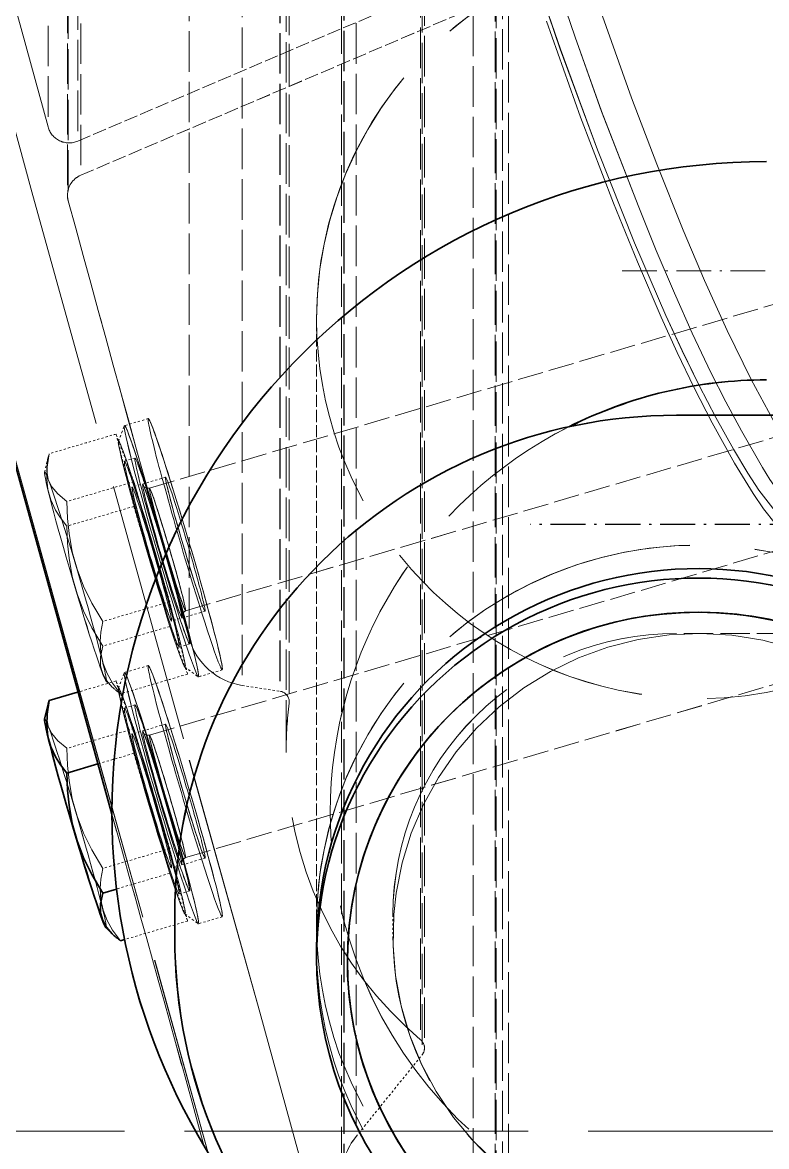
# Model space of a CAD drawing. Header units: millimetres. Extents: x 12184 to 41592, y 8990 to 29785.
# Drawn here: x 22246.5 to 22280.6, y 17306.4 to 17357.9 of the extents above; entities that cross this region are included whole.
import ezdxf

# ---------------------------------------------------------------- set-up
doc = ezdxf.new("R2010")
doc.units = ezdxf.units.MM
doc.linetypes.add('DASHDOT', pattern=[18.5, 12, -3, 0.5, -3])
doc.linetypes.add('DASHED', pattern=[15, 12, -3])

# ---------------------------------------------------------------- blocks, each defined once
blk = doc.blocks.new('A$C55E021B5')
at = {"color": 7, "linetype": 'DASHED', "lineweight": 13, "ltscale": 0.154535}
blk.add_line((1247.01, 1209.231), (1247.01, 1116.51), dxfattribs=at)
at = {"color": 7, "linetype": 'DASHED', "lineweight": 13, "ltscale": 0.154538}
blk.add_line((1245.651, 1208.58), (1245.651, 1115.857), dxfattribs=at)
at = {"color": 7, "linetype": 'DASHED', "lineweight": 13, "ltscale": 0.154546}
blk.add_line((1245.514, 1207.022), (1245.514, 1114.294), dxfattribs=at)
at = {"color": 7, "linetype": 'DASHED', "lineweight": 13, "ltscale": 0.154552}
blk.add_line((1246.085, 1205.852), (1246.085, 1113.121), dxfattribs=at)
at = {"color": 7, "linetype": 'DASHED', "lineweight": 13, "ltscale": 0.154551}
blk.add_line((1246.12, 1206.112), (1246.12, 1113.381), dxfattribs=at)
at = {"color": 7, "linetype": 'DASHED', "lineweight": 13, "ltscale": 0.154612}
blk.add_line((1240.537, 1185.834), (1240.537, 1093.068), dxfattribs=at)
at = {"color": 7, "linetype": 'DASHED', "lineweight": 13, "ltscale": 0.154613}
for p, q in [((1238.105, 1183.689), (1238.105, 1090.921)), ((1236.379, 1183.424), (1236.379, 1090.656)), ((1235.959, 1182.871), (1235.959, 1090.103))]:
    blk.add_line(p, q, dxfattribs=at)
at = {"color": 7, "linetype": 'DASHED', "lineweight": 13, "ltscale": 0.154614}
for p, q in [((1235.955, 1182.933), (1235.955, 1090.165)), ((1236.097, 1180.696), (1236.097, 1087.927))]:
    blk.add_line(p, q, dxfattribs=at)
at = {"color": 7, "linetype": 'DASHED', "lineweight": 13, "ltscale": 0.154597}
blk.add_line((1229.933, 1167.438), (1229.933, 1074.68), dxfattribs=at)
at = {"color": 7, "linetype": 'DASHED', "lineweight": 13, "ltscale": 0.154596}
blk.add_line((1229.757, 1167.059), (1229.757, 1074.302), dxfattribs=at)
at = {"color": 7, "linetype": 'DASHED', "lineweight": 13, "ltscale": 0.154595}
blk.add_line((1229.867, 1166.747), (1229.867, 1073.99), dxfattribs=at)
at = {"color": 7, "linetype": 'DASHED', "lineweight": 13, "ltscale": 0.154583}
blk.add_line((1232.892, 1162.999), (1232.892, 1070.25), dxfattribs=at)
at = {"color": 7, "linetype": 'DASHED', "lineweight": 13, "ltscale": 0.154576}
blk.add_line((1233.553, 1161.128), (1233.553, 1068.382), dxfattribs=at)
at = {"color": 7, "linetype": 'DASHED', "lineweight": 13, "ltscale": 0.154573}
blk.add_line((1233.446, 1160.335), (1233.446, 1067.591), dxfattribs=at)
at = {"color": 7, "linetype": 'DASHED', "lineweight": 13, "ltscale": 0.154453}
blk.add_line((1227.532, 1140.139), (1227.532, 1047.467), dxfattribs=at)
at = {"color": 7, "linetype": 'DASHED', "lineweight": 13, "ltscale": 0.154448}
blk.add_line((1226.184, 1139.522), (1226.184, 1046.853), dxfattribs=at)
at = {"color": 7, "linetype": 'DASHED', "lineweight": 13, "ltscale": 0.154435}
blk.add_line((1225.909, 1138.01), (1225.909, 1045.348), dxfattribs=at)
at = {"color": 7, "linetype": 'DASHED', "lineweight": 13, "ltscale": 0.154425}
blk.add_line((1226.468, 1136.789), (1226.468, 1044.134), dxfattribs=at)
at = {"color": 7, "linetype": 'DASHED', "lineweight": 13, "ltscale": 0.154428}
blk.add_line((1226.515, 1137.092), (1226.515, 1044.435), dxfattribs=at)
at = {"color": 7, "linetype": 'DASHED', "lineweight": 13, "ltscale": 0.051866}
blk.add_line((1245.651, 1115.857), (1217.023, 1128.059), dxfattribs=at)
at = {"color": 7, "linetype": 'DASHED', "lineweight": 13, "ltscale": 0.053225}
blk.add_line((1245.514, 1114.294), (1216.136, 1126.816), dxfattribs=at)
at = {"color": 7, "linetype": 'DASHED', "lineweight": 13, "ltscale": 0.097866}
for p, q in [((1242.361, 1099.957), (1186.031, 1116.536)), ((1240.709, 1094.341), (1184.378, 1110.92)), ((1242.361, 1088.644), (1186.031, 1105.223)), ((1240.709, 1083.029), (1184.378, 1099.607))]:
    blk.add_line(p, q, dxfattribs=at)
at = {"color": 7, "linetype": 'DASHDOT', "lineweight": 13, "ltscale": 0.132204}
blk.add_line((1220.689, 1109.919), (1141.367, 1109.919), dxfattribs=at)
at = {"color": 7, "linetype": 'DASHED', "lineweight": 13, "ltscale": 0.046237}
blk.add_line((1234.701, 1107.704), (1234.701, 1079.962), dxfattribs=at)
at = {"color": 7, "lineweight": 35, "ltscale": 0.014166}
blk.add_line((1209.701, 1103.301), (1218.201, 1103.301), dxfattribs=at)
at = {"color": 7, "linetype": 'DASHED', "lineweight": 13, "ltscale": 0.001898}
for p, q in [((1242.414, 1103.145), (1243.506, 1102.823)), ((1239.026, 1091.633), (1240.119, 1091.312)), ((1242.414, 1091.832), (1243.506, 1091.51)), ((1239.026, 1080.32), (1240.119, 1079.999))]:
    blk.add_line(p, q, dxfattribs=at)
at = {"color": 7, "linetype": 'DASHED', "lineweight": 13, "ltscale": 0.001259}
for p, q in [((1243.784, 1102.111), (1243.513, 1102.816)), ((1243.784, 1090.798), (1243.513, 1091.503))]:
    blk.add_line(p, q, dxfattribs=at)
at = {"color": 7, "linetype": 'DASHED', "lineweight": 13, "ltscale": 0.005693}
for p, q in [((1243.894, 1102.438), (1243.074, 1099.122)), ((1240.614, 1091.437), (1241.434, 1094.753)), ((1243.894, 1091.125), (1243.074, 1087.809)), ((1240.614, 1080.124), (1241.434, 1083.44))]:
    blk.add_line(p, q, dxfattribs=at)
at = {"color": 7, "linetype": 'DASHED', "lineweight": 13, "ltscale": 0.003889}
for p, q in [((1243.074, 1100.253), (1243.894, 1102.438)), ((1241.434, 1093.622), (1240.614, 1091.437)), ((1243.074, 1088.941), (1243.894, 1091.125)), ((1241.434, 1082.309), (1240.614, 1080.124))]:
    blk.add_line(p, q, dxfattribs=at)
at = {"color": 7, "linetype": 'DASHED', "lineweight": 13, "ltscale": 0.005334}
for p, q in [((1243.894, 1102.438), (1246.964, 1101.534)), ((1243.074, 1100.253), (1246.144, 1099.35)), ((1243.074, 1099.122), (1246.144, 1098.218)), ((1241.434, 1094.753), (1244.504, 1093.849)), ((1241.434, 1093.622), (1244.504, 1092.718)), ((1240.614, 1091.437), (1243.685, 1090.534)), ((1243.074, 1088.941), (1246.144, 1088.037)), ((1241.434, 1083.44), (1244.504, 1082.537))]:
    blk.add_line(p, q, dxfattribs=at)
at = {"color": 7, "linetype": 'DASHED', "lineweight": 13, "ltscale": 0.000832644}
for p, q in [((1243.028, 1101.338), (1243.507, 1101.197)), ((1240.521, 1092.819), (1241, 1092.678))]:
    blk.add_line(p, q, dxfattribs=at)
at = {"color": 7, "linetype": 'DASHED', "lineweight": 13, "ltscale": 0.000270004}
blk.add_line((1247.006, 1101.378), (1246.964, 1101.534), dxfattribs=at)
at = {"color": 7, "linetype": 'DASHED', "lineweight": 13, "ltscale": 0.001176}
blk.add_line((1247.171, 1100.692), (1247.006, 1101.378), dxfattribs=at)
at = {"color": 7, "linetype": 'DASHED', "lineweight": 13, "ltscale": 0.009566}
for p, q in [((1241.434, 1094.753), (1243.074, 1100.253)), ((1243.074, 1099.122), (1241.434, 1093.622)), ((1241.434, 1083.44), (1243.074, 1088.941)), ((1243.074, 1087.809), (1241.434, 1082.309))]:
    blk.add_line(p, q, dxfattribs=at)
at = {"color": 7, "linetype": 'DASHED', "lineweight": 13, "ltscale": 0.002666}
for p, q in [((1241.623, 1100.459), (1243.158, 1100.007)), ((1241.623, 1089.146), (1243.158, 1088.694))]:
    blk.add_line(p, q, dxfattribs=at)
at = {"color": 7, "linetype": 'DASHDOT', "lineweight": 13, "ltscale": 0.134001}
blk.add_line((1144.501, 1098.301), (1224.902, 1098.301), dxfattribs=at)
at = {"color": 7, "linetype": 'DASHED', "lineweight": 13, "ltscale": 0.002665}
for p, q in [((1239.816, 1094.319), (1241.35, 1093.868)), ((1239.816, 1083.006), (1241.35, 1082.555))]:
    blk.add_line(p, q, dxfattribs=at)
at = {"color": 7, "linetype": 'DASHED', "lineweight": 13, "ltscale": 0.111666}
blk.add_line((1151.201, 1093.301), (1218.201, 1093.301), dxfattribs=at)
at = {"color": 7, "linetype": 'DASHED', "lineweight": 13, "ltscale": 0.001258}
for p, q in [((1240.737, 1091.76), (1240.128, 1091.314)), ((1240.737, 1080.447), (1240.128, 1080.002))]:
    blk.add_line(p, q, dxfattribs=at)
at = {"color": 7, "linetype": 'DASHED', "lineweight": 13, "ltscale": 0.002912}
blk.add_line((1238.105, 1090.921), (1236.379, 1090.656), dxfattribs=at)
at = {"color": 7, "linetype": 'DASHED', "lineweight": 13, "ltscale": 0.003057}
blk.add_line((1243.894, 1091.125), (1245.653, 1090.607), dxfattribs=at)
at = {"color": 7, "linetype": 'DASHED', "lineweight": 13, "ltscale": 0.000659154}
blk.add_line((1244.353, 1091.118), (1244.067, 1090.845), dxfattribs=at)
at = {"color": 7, "lineweight": 35, "ltscale": 0.002277}
blk.add_line((1245.653, 1090.607), (1246.964, 1090.221), dxfattribs=at)
at = {"color": 7, "linetype": 'DASHED', "lineweight": 13, "ltscale": 0.000832752}
for p, q in [((1243.028, 1090.025), (1243.507, 1089.884)), ((1240.521, 1081.506), (1241, 1081.365))]:
    blk.add_line(p, q, dxfattribs=at)
at = {"color": 7, "lineweight": 35, "ltscale": 0.000270004}
blk.add_line((1247.006, 1090.065), (1246.964, 1090.221), dxfattribs=at)
at = {"color": 7, "lineweight": 35, "ltscale": 0.001176}
blk.add_line((1247.171, 1089.379), (1247.006, 1090.065), dxfattribs=at)
at = {"color": 7, "linetype": 'DASHED', "lineweight": 13, "ltscale": 0.00288}
blk.add_line((1243.074, 1087.809), (1244.731, 1087.321), dxfattribs=at)
at = {"color": 7, "lineweight": 35, "ltscale": 0.002454}
blk.add_line((1244.731, 1087.321), (1246.144, 1086.906), dxfattribs=at)
at = {"color": 7, "linetype": 'DASHED', "lineweight": 13, "ltscale": 0.004238}
blk.add_line((1241.434, 1082.309), (1243.874, 1081.591), dxfattribs=at)
at = {"color": 7, "lineweight": 35, "ltscale": 0.001096}
blk.add_line((1243.874, 1081.591), (1244.504, 1081.405), dxfattribs=at)
at = {"color": 7, "linetype": 'DASHED', "lineweight": 13, "ltscale": 0.001656}
blk.add_line((1231.201, 1080.416), (1231.201, 1079.423), dxfattribs=at)
at = {"color": 7, "linetype": 'DASHED', "lineweight": 13, "ltscale": 0.005024}
blk.add_line((1240.614, 1080.124), (1243.506, 1079.273), dxfattribs=at)
at = {"color": 7, "lineweight": 35, "ltscale": 0.001656}
blk.add_line((1241.201, 1080.416), (1241.201, 1079.423), dxfattribs=at)
at = {"color": 7, "lineweight": 35, "ltscale": 0.000659417}
blk.add_line((1244.353, 1079.805), (1244.067, 1079.532), dxfattribs=at)
at = {"color": 7, "lineweight": 35, "ltscale": 0.000310213}
blk.add_line((1243.506, 1079.273), (1243.685, 1079.221), dxfattribs=at)
at = {"color": 7, "lineweight": 35, "ltscale": 0.000719452}
blk.add_line((1234.701, 1078.883), (1234.701, 1078.451), dxfattribs=at)
at = {"color": 7, "linetype": 'DASHED', "lineweight": 13, "ltscale": 0.008018}
blk.add_line((1232.892, 1070.25), (1229.867, 1073.99), dxfattribs=at)
at = {"color": 7, "linetype": 'DASHDOT', "lineweight": 13}
for p, q in [((451.759, 1070.5), (1267.758, 1070.5)), ((1440.499, 1070.5), (654.499, 1070.5))]:
    blk.add_line(p, q, dxfattribs=at)
at = {"color": 7, "linetype": 'DASHED', "lineweight": 13}
for points in [[(1224.371, 1122.537), (1223.53, 1120.072), (1221.831, 1115.467), (1220.128, 1111.206), (1218.694, 1107.873), (1217.946, 1106.258), (1217.162, 1104.66), (1216.395, 1103.193), (1215.586, 1101.745), (1214.931, 1100.649), (1214.427, 1099.871), (1213.797, 1099.035), (1213.408, 1098.596), (1212.986, 1098.184), (1212.535, 1097.805), (1211.975, 1097.407), (1211.383, 1097.059), (1210.542, 1096.669), (1209.662, 1096.379), (1208.754, 1096.201), (1208.238, 1096.155), (1207.72, 1096.154)], [(1223.65, 1122.975), (1222.857, 1120.618), (1221.644, 1117.225), (1219.939, 1112.827), (1219.135, 1110.854), (1218.299, 1108.886), (1217.485, 1107.065), (1216.629, 1105.264), (1215.946, 1103.914), (1215.23, 1102.579), (1214.264, 1100.908), (1213.926, 1100.362), (1213.276, 1099.42), (1212.915, 1098.976), (1212.315, 1098.359), (1211.604, 1097.797), (1210.735, 1097.285), (1209.802, 1096.899), (1209.319, 1096.759), (1208.829, 1096.658), (1208.295, 1096.596), (1207.762, 1096.589)], [(1224.167, 1121.363), (1222.611, 1116.958), (1221.092, 1113.017), (1219.997, 1110.322), (1218.913, 1107.797), (1218.172, 1106.171), (1217.397, 1104.56), (1216.573, 1102.956), (1215.54, 1101.099), (1214.695, 1099.707), (1214.216, 1099.007), (1213.687, 1098.338), (1213.094, 1097.716), (1212.349, 1097.097), (1211.78, 1096.717), (1211.181, 1096.387), (1210.357, 1096.031), (1209.497, 1095.77), (1208.614, 1095.616), (1207.72, 1095.586)], [(1226.267, 1038.584), (1228.241, 1044.758), (1230.19, 1050.939), (1231.441, 1055.086), (1232.654, 1059.245), (1234.227, 1064.804), (1237.306, 1075.942), (1240.805, 1088.468), (1247.754, 1113.54), (1251.182, 1126.093)], [(1231.166, 1040.783), (1233.529, 1048.209), (1234.86, 1052.56), (1237.084, 1060.201), (1238.921, 1066.764), (1242.671, 1080.307), (1245.515, 1090.455), (1252.534, 1115.871), (1256.711, 1131.115)], [(1247.01, 1116.51), (1251.328, 1132.275), (1253.354, 1139.515), (1255.973, 1148.55)], [(1220.273, 1117.843), (1221.603, 1121.588), (1222.848, 1125.359), (1224.65, 1131.065), (1226.468, 1136.789)], [(1207.823, 1098.092), (1208.254, 1098.102), (1208.697, 1098.163), (1209.171, 1098.279), (1209.639, 1098.442), (1210.154, 1098.677), (1210.644, 1098.963), (1211.258, 1099.43), (1211.658, 1099.823), (1212.026, 1100.259), (1212.392, 1100.761), (1212.738, 1101.292), (1213.598, 1102.74), (1214.785, 1104.936), (1215.885, 1107.181), (1216.915, 1109.466), (1217.893, 1111.78), (1219.109, 1114.801), (1220.273, 1117.843)], [(1246.964, 1101.534), (1247.057, 1100.917), (1247.072, 1100.389), (1247.013, 1099.89), (1246.881, 1099.421), (1246.665, 1098.956), (1246.44, 1098.6), (1246.144, 1098.218)], [(1246.998, 1100.361), (1247.071, 1100.735), (1247.048, 1101.169), (1247.006, 1101.378)], [(1246.998, 1100.361), (1246.832, 1100.022), (1246.558, 1099.691), (1246.144, 1099.35)], [(1242.361, 1099.957), (1242.489, 1099.954), (1242.597, 1100.013), (1242.627, 1100.047), (1242.628, 1100.049), (1242.626, 1100.045), (1242.471, 1099.641), (1241.988, 1098.141), (1241.774, 1097.437)], [(1244.504, 1093.849), (1245.006, 1094.694), (1245.382, 1095.464), (1245.68, 1096.244), (1245.899, 1097.034), (1246.049, 1097.878), (1246.116, 1098.57), (1246.144, 1099.35)], [(1244.504, 1092.718), (1245.006, 1093.563), (1245.382, 1094.332), (1245.68, 1095.113), (1245.899, 1095.903), (1246.049, 1096.747), (1246.116, 1097.438), (1246.144, 1098.218)], [(1241.774, 1097.437), (1241.097, 1095.041), (1240.907, 1094.262), (1240.884, 1094.133), (1240.883, 1094.121), (1240.883, 1094.125), (1240.847, 1094.237), (1240.709, 1094.341)], [(1243.685, 1090.534), (1244.05, 1091.016), (1244.305, 1091.464), (1244.485, 1091.928), (1244.586, 1092.406), (1244.614, 1092.926), (1244.584, 1093.357), (1244.504, 1093.849)], [(1208.064, 1068.908), (1207.027, 1069.89), (1206.097, 1070.971), (1205.284, 1072.14), (1204.596, 1073.384), (1204.039, 1074.692), (1203.621, 1076.048), (1203.345, 1077.439), (1203.237, 1078.429), (1203.208, 1079.871), (1203.318, 1081.21), (1203.574, 1082.605), (1203.973, 1083.967), (1204.51, 1085.282), (1205.18, 1086.537), (1205.977, 1087.717), (1206.89, 1088.811), (1207.913, 1089.807), (1209.034, 1090.694), (1210.241, 1091.464), (1211.521, 1092.107), (1212.862, 1092.617), (1214.248, 1092.989)], [(1214.248, 1092.989), (1215.667, 1093.217), (1217.101, 1093.301), (1218.536, 1093.238), (1219.958, 1093.029), (1221.35, 1092.677), (1222.697, 1092.186), (1223.987, 1091.561), (1225.205, 1090.809), (1226.338, 1089.937), (1227.375, 1088.956), (1228.305, 1087.875), (1229.118, 1086.706), (1229.806, 1085.461), (1230.363, 1084.154), (1230.781, 1082.797), (1231.058, 1081.406), (1231.165, 1080.417), (1231.194, 1078.975), (1231.085, 1077.635), (1230.828, 1076.24), (1230.429, 1074.878), (1229.892, 1073.563), (1229.222, 1072.309), (1228.425, 1071.129), (1227.512, 1070.035), (1226.489, 1069.039)], [(1244.505, 1091.455), (1244.601, 1091.815), (1244.605, 1092.225), (1244.504, 1092.718)], [(1244.505, 1091.455), (1244.333, 1091.148), (1244.067, 1090.845)], [(1246.998, 1089.048), (1247.071, 1089.422), (1247.048, 1089.857), (1247.006, 1090.065)], [(1246.998, 1089.048), (1246.832, 1088.709), (1246.558, 1088.378), (1246.144, 1088.037)], [(1242.361, 1088.644), (1242.489, 1088.641), (1242.597, 1088.7), (1242.627, 1088.735), (1242.628, 1088.736), (1242.626, 1088.733), (1242.471, 1088.329), (1241.988, 1086.829), (1241.774, 1086.124)], [(1244.504, 1082.537), (1245.006, 1083.381), (1245.382, 1084.151), (1245.68, 1084.932), (1245.899, 1085.721), (1246.049, 1086.566), (1246.116, 1087.257), (1246.144, 1088.037)], [(1241.774, 1086.124), (1241.097, 1083.728), (1240.907, 1082.95), (1240.884, 1082.82), (1240.883, 1082.808), (1240.883, 1082.812), (1240.847, 1082.924), (1240.709, 1083.029)], [(1243.685, 1079.221), (1244.05, 1079.703), (1244.305, 1080.151), (1244.485, 1080.615), (1244.586, 1081.093), (1244.614, 1081.613), (1244.584, 1082.044), (1244.504, 1082.537)]]:
    blk.add_lwpolyline(points, dxfattribs=at)
at = {"color": 7, "lineweight": 35}
for points in [[(1244.084, 1085.017), (1252.534, 1115.532), (1256.711, 1130.775), (1259.242, 1139.78), (1260.541, 1144.268), (1262.017, 1149.233), (1263.544, 1154.187), (1264.627, 1157.577), (1265.742, 1160.947), (1267.507, 1166.01), (1269.388, 1171.047), (1271.389, 1176.007), (1273.17, 1180.111), (1275.049, 1184.172), (1277.025, 1188.187), (1279.098, 1192.152), (1280.396, 1194.519), (1281.726, 1196.859), (1283.137, 1199.257), (1284.589, 1201.643), (1287.038, 1205.501), (1289.572, 1209.31), (1292.184, 1213.071)], [(1246.964, 1090.221), (1247.057, 1089.604), (1247.072, 1089.076), (1247.013, 1088.577), (1246.881, 1088.108), (1246.665, 1087.643), (1246.44, 1087.287), (1246.144, 1086.906)], [(1244.504, 1081.405), (1245.006, 1082.25), (1245.382, 1083.02), (1245.68, 1083.8), (1245.899, 1084.59), (1246.049, 1085.434), (1246.116, 1086.126), (1246.144, 1086.906)], [(1244.505, 1080.143), (1244.601, 1080.502), (1244.605, 1080.913), (1244.504, 1081.405)], [(1244.505, 1080.143), (1244.333, 1079.836), (1244.067, 1079.532)]]:
    blk.add_lwpolyline(points, dxfattribs=at)
at = {"color": 7, "linetype": 'DASHED', "lineweight": 13}
for centre, radius, start, end in [((-1400.102, 1834.281), 2742.695, 344.320854, 344.755507), ((1241.728, 1093.334), 3.416, 304.9426, 313.2241), ((3914.746, 334.135), 2774.212, 164.296175, 164.622535)]:
    blk.add_arc(centre, radius, start, end, dxfattribs=at)
at = {"color": 7, "lineweight": 35}
for centre, radius, start, end in [((1214.083, 1084.787), 20.132, 63.2724, 90.0102), ((1214.333, 1085.092), 29.747, 318.486, 359.9759), ((1241.728, 1082.021), 3.416, 304.9426, 313.2241)]:
    blk.add_arc(centre, radius, start, end, dxfattribs=at)
at = {"color": 7, "linetype": 'DASHED', "lineweight": 13}
for centre, major_axis, ratio, start_param, end_param in [((1217.201, 1107.705), (-17.5, 0), 0.99358, 3.141574, 6.283166), ((1246.045, 1116.771), (-1, 0), 0.99358, 1.165563, 2.876867), ((1245.12, 1113.381), (-1, 0), 0.99358, 3.141549, 4.307155), ((1245.12, 1113.381), (-1, 0), 0.99358, 2.876513, 3.141549), ((1217.201, 1107.705), (-17.5, 0), 0.99358, 6.283166, 8.066002), ((1217.201, 1107.705), (-17.5, 0), 0.99358, 1.782817, 3.141574), ((1214.08, 1085.08), (20, -0.024), 0.991974, 0.001193, 1.102003), ((1240.72, 1097.389), (-1.694, -5.756), 0.03213, 3.141629, 6.283221), ((1241.813, 1097.067), (-1.694, -5.756), 0.03213, 3.141629, 6.283221), ((1241.813, 1097.067), (-1.694, -5.756), 0.03213, 0.041997, 3.099625), ((1240.72, 1097.389), (-1.694, -5.756), 0.03213, 1.462057, 3.141629), ((1241.813, 1097.067), (-1.694, -5.756), 0.03213, 3.099625, 3.141629), ((1242.254, 1096.937), (-1.525, -5.18), 0.03213, 3.099625, 4.60365), ((1242.254, 1096.937), (-1.525, -5.18), 0.03213, 0.041997, 3.099625), ((1241.775, 1097.079), (-1.253, -4.259), 0.03213, 3.141629, 6.283221), ((1242.254, 1096.937), (-1.253, -4.259), 0.03213, 3.141629, 6.283221), ((1241.775, 1097.079), (-1.253, -4.259), 0.03213, 1.462057, 3.141629), ((1242.254, 1096.937), (-1.253, -4.259), 0.03213, 1.462057, 3.141629), ((1245.754, 1095.907), (1.411, 4.794), 0.03213, 3.197265, 6.227477), ((1245.754, 1095.907), (1.411, 4.794), 0.03213, 6.227477, 6.674446), ((1240.72, 1097.389), (-0.904, -3.07), 0.03213, 0.000036, 3.141629), ((1241.535, 1097.149), (-0.826, -2.808), 0.03213, 4.60365, 10.886835), ((1240.72, 1097.389), (-0.904, -3.07), 0.03213, 3.141629, 4.60365), ((1241.775, 1097.079), (-0.897, -3.048), 0.03213, 4.60365, 10.886835), ((1245.754, 1095.907), (1.411, 4.794), 0.03213, 0.391261, 3.197265), ((1242.254, 1096.937), (-0.904, -3.07), 0.03213, 0.000036, 3.141629), ((1242.254, 1096.937), (-0.904, -3.07), 0.03213, 3.141629, 4.60365), ((1240.72, 1097.389), (-0.904, -3.07), 0.03213, 4.60365, 6.283221), ((1242.254, 1096.937), (-1.525, -5.18), 0.03213, 4.60365, 6.325182), ((1217.201, 1079.962), (-17.5, 0), 0.99358, 3.141574, 6.283166), ((1242.254, 1096.937), (-0.904, -3.07), 0.03213, 4.60365, 6.283221), ((1240.72, 1097.389), (-1.694, -5.756), 0.03213, 0.000036, 1.462057), ((1241.775, 1097.079), (-1.253, -4.259), 0.03213, 0.000036, 1.462057), ((1242.254, 1096.937), (-1.253, -4.259), 0.03213, 0.000036, 1.462057), ((1218.202, 1080.417), (13, -0.028), 0.991111, 0.002139, 1.572977), ((1237.648, 1093.867), (-3, 0), 0.99358, 1.724068, 2.870037), ((1240.72, 1086.076), (-1.694, -5.756), 0.03213, 3.141629, 6.283221), ((1241.813, 1085.755), (-1.694, -5.756), 0.03213, 3.141629, 6.283221), ((1241.813, 1085.755), (-1.694, -5.756), 0.03213, 0.041997, 3.099625), ((1240.72, 1086.076), (-1.694, -5.756), 0.03213, 1.462057, 3.141629), ((1241.813, 1085.755), (-1.694, -5.756), 0.03213, 3.099625, 3.141629), ((1241.813, 1097.067), (-1.694, -5.756), 0.03213, 0.000036, 0.041997), ((1242.254, 1085.625), (-1.525, -5.18), 0.03213, 3.099625, 4.60365), ((1236.455, 1090.165), (-0.5, 0), 0.99358, 4.865661, 6.28322), ((1242.254, 1085.625), (-1.525, -5.18), 0.03213, 0.041997, 3.099625), ((1236.455, 1090.165), (-0.5, 0), 0.99358, 0.000034, 0.12549), ((1218.597, 1087.927), (-17.5, 0), 0.99358, 3.14163, 3.267083), ((1241.775, 1085.766), (-1.253, -4.259), 0.03213, 3.141629, 6.283221), ((1242.254, 1085.625), (-1.253, -4.259), 0.03213, 3.141629, 6.283221), ((1241.775, 1085.766), (-1.253, -4.259), 0.03213, 1.462057, 3.141629), ((1242.254, 1085.625), (-1.253, -4.259), 0.03213, 1.462057, 3.141629), ((1245.754, 1084.595), (1.411, 4.794), 0.03213, 6.227477, 6.674446), ((1240.72, 1086.076), (-0.904, -3.07), 0.03213, 0.000036, 3.141629), ((1241.535, 1085.836), (-0.826, -2.808), 0.03213, 4.60365, 10.886835), ((1240.72, 1086.076), (-0.904, -3.07), 0.03213, 3.141629, 4.60365), ((1241.775, 1085.766), (-0.897, -3.048), 0.03213, 4.60365, 10.886835), ((1245.754, 1084.595), (1.411, 4.794), 0.03213, 0.391261, 3.197265), ((1242.254, 1085.625), (-0.904, -3.07), 0.03213, 0.000036, 3.141629), ((1242.254, 1085.625), (-0.904, -3.07), 0.03213, 3.141629, 4.60365), ((1218.597, 1087.927), (-17.5, 0), 0.99358, 2.275448, 3.14163), ((1240.72, 1086.076), (-0.904, -3.07), 0.03213, 4.60365, 6.283221), ((1242.254, 1085.625), (-1.525, -5.18), 0.03213, 4.60365, 6.325182), ((1242.254, 1085.625), (-0.904, -3.07), 0.03213, 4.60365, 6.283221), ((1240.72, 1086.076), (-1.694, -5.756), 0.03213, 0.000036, 1.462057), ((1241.775, 1085.766), (-1.253, -4.259), 0.03213, 0.000036, 1.462057), ((1214.08, 1085.079), (20, 0.028), 0.991976, 4.710973, 6.281793), ((1242.254, 1085.625), (-1.253, -4.259), 0.03213, 0.000036, 1.462057), ((1217.201, 1079.962), (-17.5, 0), 0.99358, 6.283166, 8.066002), ((1217.201, 1079.962), (-17.5, 0), 0.99358, 1.782817, 3.141574), ((1241.813, 1085.755), (-1.694, -5.756), 0.03213, 0.000036, 0.041997), ((1217.202, 1079.422), (13.999, 0.028), 0.991288, 4.710365, 6.281199), ((1217.201, 1078.883), (-17.5, 0), 0.99358, 6.283166, 8.066002), ((1217.201, 1078.883), (-17.5, 0), 0.99358, 1.782817, 3.141574), ((1230.256, 1074.302), (-0.5, 0), 0.99358, 5.417041, 6.283229), ((1230.256, 1074.302), (-0.5, 0), 0.99358, 0.000043, 0.67687), ((1230.554, 1068.383), (-3, 0), 0.99358, 3.141537, 3.818463)]:
    blk.add_ellipse(centre, major_axis=major_axis, ratio=ratio, start_param=start_param, end_param=end_param, dxfattribs=at)
at = {"color": 7, "lineweight": 35}
for centre, major_axis, ratio, start_param, end_param in [((1214.079, 1085.079), (30, 0.028), 0.99465, 6.282256, 7.853041), ((1218.201, 1080.416), (23, 0.028), 0.994976, 6.281973, 7.852756), ((1217.201, 1078.883), (-17.5, 0), 0.99358, 3.141574, 5.155314), ((1217.201, 1078.451), (-17.5, 0), 0.99358, 3.141574, 5.155314), ((1217.201, 1078.291), (-16.086, 0), 0.99358, 4.92441, 11.207595), ((1245.754, 1084.595), (1.411, 4.794), 0.03213, 3.197265, 6.227477), ((1217.201, 1079.423), (24, -0.028), 0.994918, 4.713563, 6.284347), ((1217.201, 1078.451), (-17.5, 0), 0.99358, 1.782817, 3.141574), ((1217.201, 1078.451), (-17.5, 0), 0.99358, 0.081004, 1.782817)]:
    blk.add_ellipse(centre, major_axis=major_axis, ratio=ratio, start_param=start_param, end_param=end_param, dxfattribs=at)
blk = doc.blocks.new('1')
at = {"color": 7, "linetype": 'DASHED', "lineweight": 13, "ltscale": 0.154535}
blk.add_line((22247.637, 17445.835), (22247.637, 17353.114), dxfattribs=at)
at = {"color": 7, "linetype": 'DASHED', "lineweight": 13, "ltscale": 0.154538}
blk.add_line((22248.996, 17445.184), (22248.996, 17352.461), dxfattribs=at)
at = {"color": 7, "linetype": 'DASHED', "lineweight": 13, "ltscale": 0.154546}
blk.add_line((22249.134, 17443.625), (22249.134, 17350.898), dxfattribs=at)
at = {"color": 7, "linetype": 'DASHED', "lineweight": 13, "ltscale": 0.154551}
blk.add_line((22248.528, 17442.715), (22248.528, 17349.984), dxfattribs=at)
at = {"color": 7, "linetype": 'DASHED', "lineweight": 13, "ltscale": 0.154552}
blk.add_line((22248.563, 17442.456), (22248.563, 17349.724), dxfattribs=at)
at = {"color": 7, "linetype": 'DASHED', "lineweight": 13, "ltscale": 0.154612}
blk.add_line((22254.11, 17422.438), (22254.11, 17329.671), dxfattribs=at)
at = {"color": 7, "linetype": 'DASHED', "lineweight": 13, "ltscale": 0.154613}
for p, q in [((22256.542, 17420.293), (22256.542, 17327.525)), ((22258.269, 17420.028), (22258.269, 17327.26)), ((22258.688, 17419.475), (22258.688, 17326.707))]:
    blk.add_line(p, q, dxfattribs=at)
at = {"color": 7, "linetype": 'DASHED', "lineweight": 13, "ltscale": 0.154614}
for p, q in [((22258.692, 17419.537), (22258.692, 17326.769)), ((22258.551, 17417.299), (22258.551, 17324.531))]:
    blk.add_line(p, q, dxfattribs=at)
at = {"color": 7, "linetype": 'DASHED', "lineweight": 13, "ltscale": 0.154597}
blk.add_line((22264.715, 17404.042), (22264.715, 17311.284), dxfattribs=at)
at = {"color": 7, "linetype": 'DASHED', "lineweight": 13, "ltscale": 0.154596}
blk.add_line((22264.891, 17403.663), (22264.891, 17310.905), dxfattribs=at)
at = {"color": 7, "linetype": 'DASHED', "lineweight": 13, "ltscale": 0.154595}
blk.add_line((22264.78, 17403.351), (22264.78, 17310.594), dxfattribs=at)
at = {"color": 7, "linetype": 'DASHED', "lineweight": 13, "ltscale": 0.154583}
blk.add_line((22261.756, 17399.603), (22261.756, 17306.853), dxfattribs=at)
at = {"color": 7, "linetype": 'DASHED', "lineweight": 13, "ltscale": 0.154576}
blk.add_line((22261.094, 17397.732), (22261.094, 17304.986), dxfattribs=at)
at = {"color": 7, "linetype": 'DASHED', "lineweight": 13, "ltscale": 0.154573}
blk.add_line((22261.202, 17396.939), (22261.202, 17304.195), dxfattribs=at)
at = {"color": 7, "linetype": 'DASHED', "lineweight": 13, "ltscale": 0.154453}
blk.add_line((22267.116, 17376.743), (22267.116, 17284.071), dxfattribs=at)
at = {"color": 7, "linetype": 'DASHED', "lineweight": 13, "ltscale": 0.154448}
blk.add_line((22268.464, 17376.125), (22268.464, 17283.457), dxfattribs=at)
at = {"color": 7, "linetype": 'DASHED', "lineweight": 13, "ltscale": 0.154435}
blk.add_line((22268.738, 17374.613), (22268.738, 17281.952), dxfattribs=at)
at = {"color": 7, "linetype": 'DASHED', "lineweight": 13, "ltscale": 0.154428}
blk.add_line((22268.133, 17373.696), (22268.133, 17281.039), dxfattribs=at)
at = {"color": 7, "linetype": 'DASHED', "lineweight": 13, "ltscale": 0.154425}
blk.add_line((22268.18, 17373.393), (22268.18, 17280.737), dxfattribs=at)
at = {"color": 7, "linetype": 'DASHED', "lineweight": 13, "ltscale": 0.051866}
blk.add_line((22248.996, 17352.461), (22277.624, 17364.663), dxfattribs=at)
at = {"color": 7, "linetype": 'DASHED', "lineweight": 13, "ltscale": 0.053225}
blk.add_line((22249.134, 17350.898), (22278.512, 17363.419), dxfattribs=at)
at = {"color": 7, "linetype": 'DASHED', "lineweight": 13, "ltscale": 0.097866}
for p, q in [((22252.286, 17336.561), (22308.617, 17353.139)), ((22253.939, 17330.945), (22310.269, 17347.524)), ((22252.286, 17325.248), (22308.617, 17341.827)), ((22253.939, 17319.632), (22310.269, 17336.211))]:
    blk.add_line(p, q, dxfattribs=at)
at = {"color": 7, "linetype": 'DASHDOT', "lineweight": 13, "ltscale": 0.132204}
blk.add_line((22273.958, 17346.522), (22353.28, 17346.522), dxfattribs=at)
at = {"color": 7, "linetype": 'DASHED', "lineweight": 13, "ltscale": 0.046237}
blk.add_line((22259.947, 17344.308), (22259.947, 17316.566), dxfattribs=at)
at = {"color": 7, "linetype": 'DASHED', "lineweight": 13, "ltscale": 0.001898}
for p, q in [((22252.234, 17339.749), (22251.141, 17339.427)), ((22252.234, 17328.436), (22251.141, 17328.114)), ((22255.622, 17328.237), (22254.529, 17327.915)), ((22255.622, 17316.924), (22254.529, 17316.602))]:
    blk.add_line(p, q, dxfattribs=at)
at = {"color": 7, "lineweight": 35, "ltscale": 0.014166}
blk.add_line((22284.946, 17339.904), (22276.447, 17339.904), dxfattribs=at)
at = {"color": 7, "linetype": 'DASHED', "lineweight": 13, "ltscale": 0.001259}
for p, q in [((22250.863, 17338.715), (22251.135, 17339.42)), ((22250.863, 17327.402), (22251.135, 17328.107))]:
    blk.add_line(p, q, dxfattribs=at)
at = {"color": 7, "linetype": 'DASHED', "lineweight": 13, "ltscale": 0.005334}
for p, q in [((22250.754, 17339.041), (22247.683, 17338.138)), ((22251.574, 17336.857), (22248.503, 17335.953)), ((22251.574, 17335.726), (22248.503, 17334.822)), ((22253.213, 17331.357), (22250.143, 17330.453)), ((22253.213, 17330.225), (22250.143, 17329.322)), ((22254.033, 17328.041), (22250.963, 17327.137)), ((22251.574, 17325.544), (22248.503, 17324.641)), ((22253.213, 17320.044), (22250.143, 17319.14))]:
    blk.add_line(p, q, dxfattribs=at)
at = {"color": 7, "linetype": 'DASHED', "lineweight": 13, "ltscale": 0.005693}
for p, q in [((22250.754, 17339.041), (22251.574, 17335.726)), ((22254.033, 17328.041), (22253.213, 17331.357)), ((22250.754, 17327.729), (22251.574, 17324.413)), ((22254.033, 17316.728), (22253.213, 17320.044))]:
    blk.add_line(p, q, dxfattribs=at)
at = {"color": 7, "linetype": 'DASHED', "lineweight": 13, "ltscale": 0.003889}
for p, q in [((22251.574, 17336.857), (22250.754, 17339.041)), ((22253.213, 17330.225), (22254.033, 17328.041)), ((22251.574, 17325.544), (22250.754, 17327.729)), ((22253.213, 17318.913), (22254.033, 17316.728))]:
    blk.add_line(p, q, dxfattribs=at)
at = {"color": 7, "linetype": 'DASHED', "lineweight": 13, "ltscale": 0.001176}
blk.add_line((22247.477, 17337.295), (22247.642, 17337.981), dxfattribs=at)
at = {"color": 7, "linetype": 'DASHED', "lineweight": 13, "ltscale": 0.000270004}
blk.add_line((22247.642, 17337.981), (22247.683, 17338.138), dxfattribs=at)
at = {"color": 7, "linetype": 'DASHED', "lineweight": 13, "ltscale": 0.000832644}
for p, q in [((22251.619, 17337.942), (22251.14, 17337.801)), ((22254.127, 17329.423), (22253.647, 17329.282))]:
    blk.add_line(p, q, dxfattribs=at)
at = {"color": 7, "linetype": 'DASHED', "lineweight": 13, "ltscale": 0.002666}
for p, q in [((22253.024, 17337.062), (22251.49, 17336.611)), ((22253.024, 17325.75), (22251.49, 17325.298))]:
    blk.add_line(p, q, dxfattribs=at)
at = {"color": 7, "linetype": 'DASHED', "lineweight": 13, "ltscale": 0.009566}
for p, q in [((22253.213, 17331.357), (22251.574, 17336.857)), ((22251.574, 17335.726), (22253.213, 17330.225)), ((22253.213, 17320.044), (22251.574, 17325.544)), ((22251.574, 17324.413), (22253.213, 17318.913))]:
    blk.add_line(p, q, dxfattribs=at)
at = {"color": 7, "linetype": 'DASHDOT', "lineweight": 13, "ltscale": 0.134001}
blk.add_line((22350.147, 17334.904), (22269.746, 17334.904), dxfattribs=at)
at = {"color": 7, "linetype": 'DASHED', "lineweight": 13, "ltscale": 0.002665}
for p, q in [((22254.831, 17330.923), (22253.297, 17330.471)), ((22254.831, 17319.61), (22253.297, 17319.159))]:
    blk.add_line(p, q, dxfattribs=at)
at = {"color": 7, "linetype": 'DASHED', "lineweight": 13, "ltscale": 0.111666}
blk.add_line((22343.446, 17329.904), (22276.447, 17329.904), dxfattribs=at)
at = {"color": 7, "linetype": 'DASHED', "lineweight": 13, "ltscale": 0.001258}
for p, q in [((22253.91, 17328.363), (22254.52, 17327.918)), ((22253.91, 17317.051), (22254.52, 17316.605))]:
    blk.add_line(p, q, dxfattribs=at)
at = {"color": 7, "linetype": 'DASHED', "lineweight": 13, "ltscale": 0.003057}
blk.add_line((22250.754, 17327.729), (22248.994, 17327.211), dxfattribs=at)
at = {"color": 7, "linetype": 'DASHED', "lineweight": 13, "ltscale": 0.000659154}
blk.add_line((22250.294, 17327.722), (22250.58, 17327.449), dxfattribs=at)
at = {"color": 7, "linetype": 'DASHED', "lineweight": 13, "ltscale": 0.002912}
blk.add_line((22256.542, 17327.525), (22258.269, 17327.26), dxfattribs=at)
at = {"color": 7, "lineweight": 35, "ltscale": 0.002277}
blk.add_line((22248.994, 17327.211), (22247.683, 17326.825), dxfattribs=at)
at = {"color": 7, "lineweight": 35, "ltscale": 0.001176}
blk.add_line((22247.477, 17325.983), (22247.642, 17326.668), dxfattribs=at)
at = {"color": 7, "lineweight": 35, "ltscale": 0.000270004}
blk.add_line((22247.642, 17326.668), (22247.683, 17326.825), dxfattribs=at)
at = {"color": 7, "linetype": 'DASHED', "lineweight": 13, "ltscale": 0.000832752}
for p, q in [((22251.619, 17326.629), (22251.14, 17326.488)), ((22254.127, 17318.11), (22253.647, 17317.969))]:
    blk.add_line(p, q, dxfattribs=at)
at = {"color": 7, "linetype": 'DASHED', "lineweight": 13, "ltscale": 0.00288}
blk.add_line((22251.574, 17324.413), (22249.916, 17323.925), dxfattribs=at)
at = {"color": 7, "lineweight": 35, "ltscale": 0.002454}
blk.add_line((22249.916, 17323.925), (22248.503, 17323.509), dxfattribs=at)
at = {"color": 7, "linetype": 'DASHED', "lineweight": 13, "ltscale": 0.004238}
blk.add_line((22253.213, 17318.913), (22250.774, 17318.195), dxfattribs=at)
at = {"color": 7, "lineweight": 35, "ltscale": 0.001096}
blk.add_line((22250.774, 17318.195), (22250.143, 17318.009), dxfattribs=at)
at = {"color": 7, "linetype": 'DASHED', "lineweight": 13, "ltscale": 0.005024}
blk.add_line((22254.033, 17316.728), (22251.141, 17315.877), dxfattribs=at)
at = {"color": 7, "lineweight": 35, "ltscale": 0.001656}
blk.add_line((22253.446, 17317.02), (22253.446, 17316.026), dxfattribs=at)
at = {"color": 7, "linetype": 'DASHED', "lineweight": 13, "ltscale": 0.001656}
blk.add_line((22263.447, 17317.02), (22263.447, 17316.026), dxfattribs=at)
at = {"color": 7, "lineweight": 35, "ltscale": 0.000659417}
blk.add_line((22250.294, 17316.409), (22250.58, 17316.136), dxfattribs=at)
at = {"color": 7, "lineweight": 35, "ltscale": 0.000310213}
blk.add_line((22251.141, 17315.877), (22250.963, 17315.825), dxfattribs=at)
at = {"color": 7, "lineweight": 35, "ltscale": 0.000719452}
blk.add_line((22259.947, 17315.486), (22259.947, 17315.055), dxfattribs=at)
at = {"color": 7, "linetype": 'DASHED', "lineweight": 13, "ltscale": 0.008018}
blk.add_line((22261.756, 17306.853), (22264.78, 17310.594), dxfattribs=at)
at = {"color": 7, "linetype": 'DASHDOT', "lineweight": 13}
for p, q in [((22054.148, 17307.103), (22840.148, 17307.104)), ((23042.889, 17307.104), (22226.889, 17307.104))]:
    blk.add_line(p, q, dxfattribs=at)
at = {"color": 7, "linetype": 'DASHED', "lineweight": 13}
for points in [[(22270.276, 17359.141), (22271.118, 17356.676), (22272.816, 17352.071), (22274.519, 17347.81), (22275.954, 17344.477), (22276.701, 17342.861), (22277.485, 17341.264), (22278.252, 17339.796), (22279.062, 17338.349), (22279.716, 17337.252), (22280.22, 17336.475), (22280.85, 17335.639), (22281.24, 17335.2), (22281.661, 17334.788), (22282.112, 17334.408), (22282.673, 17334.011), (22283.265, 17333.663), (22284.105, 17333.273), (22284.985, 17332.983), (22285.893, 17332.804), (22286.409, 17332.759), (22286.928, 17332.757)], [(22270.997, 17359.579), (22271.79, 17357.221), (22273.004, 17353.828), (22274.708, 17349.431), (22275.513, 17347.458), (22276.349, 17345.489), (22277.163, 17343.669), (22278.019, 17341.868), (22278.702, 17340.517), (22279.417, 17339.183), (22280.383, 17337.512), (22280.721, 17336.965), (22281.372, 17336.024), (22281.732, 17335.579), (22282.333, 17334.963), (22283.043, 17334.401), (22283.913, 17333.889), (22284.845, 17333.503), (22285.328, 17333.363), (22285.818, 17333.261), (22286.352, 17333.2), (22286.886, 17333.192)], [(22270.48, 17357.966), (22272.036, 17353.562), (22273.555, 17349.62), (22274.651, 17346.926), (22275.734, 17344.4), (22276.475, 17342.774), (22277.251, 17341.163), (22278.075, 17339.56), (22279.107, 17337.703), (22279.952, 17336.311), (22280.431, 17335.61), (22280.96, 17334.941), (22281.553, 17334.32), (22282.299, 17333.7), (22282.868, 17333.321), (22283.466, 17332.991), (22284.291, 17332.635), (22285.15, 17332.374), (22286.034, 17332.22), (22286.928, 17332.19)], [(22268.38, 17275.187), (22266.406, 17281.362), (22264.458, 17287.542), (22263.206, 17291.69), (22261.993, 17295.849), (22260.421, 17301.408), (22257.341, 17312.545), (22253.843, 17325.072), (22246.894, 17350.143), (22243.466, 17362.696)], [(22263.482, 17277.386), (22261.119, 17284.813), (22259.787, 17289.163), (22257.563, 17296.804), (22255.726, 17303.368), (22251.977, 17316.91), (22249.133, 17327.059), (22242.113, 17352.475), (22237.937, 17367.718)], [(22247.637, 17353.114), (22243.32, 17368.879), (22241.294, 17376.119), (22238.675, 17385.154)], [(22274.375, 17354.447), (22273.044, 17358.191), (22271.799, 17361.963), (22269.998, 17367.669), (22268.18, 17373.393)], [(22286.824, 17334.696), (22286.393, 17334.705), (22285.951, 17334.766), (22285.477, 17334.883), (22285.008, 17335.046), (22284.493, 17335.281), (22284.003, 17335.567), (22283.389, 17336.034), (22282.989, 17336.427), (22282.621, 17336.862), (22282.256, 17337.365), (22281.909, 17337.896), (22281.049, 17339.344), (22279.862, 17341.54), (22278.763, 17343.785), (22277.732, 17346.07), (22276.754, 17348.383), (22275.538, 17351.405), (22274.375, 17354.447)], [(22247.683, 17338.138), (22247.59, 17337.52), (22247.576, 17336.993), (22247.634, 17336.493), (22247.767, 17336.025), (22247.982, 17335.56), (22248.207, 17335.203), (22248.503, 17334.822)], [(22247.649, 17336.964), (22247.576, 17337.338), (22247.6, 17337.773), (22247.642, 17337.981)], [(22247.649, 17336.964), (22247.815, 17336.626), (22248.09, 17336.295), (22248.503, 17335.953)], [(22252.286, 17336.561), (22252.159, 17336.557), (22252.05, 17336.616), (22252.021, 17336.651), (22252.02, 17336.653), (22252.022, 17336.649), (22252.176, 17336.245), (22252.66, 17334.745), (22252.873, 17334.041)], [(22250.143, 17330.453), (22249.642, 17331.298), (22249.266, 17332.067), (22248.967, 17332.848), (22248.748, 17333.638), (22248.599, 17334.482), (22248.531, 17335.173), (22248.503, 17335.953)], [(22250.143, 17329.322), (22249.642, 17330.167), (22249.266, 17330.936), (22248.967, 17331.717), (22248.748, 17332.506), (22248.599, 17333.351), (22248.531, 17334.042), (22248.503, 17334.822)], [(22252.873, 17334.041), (22253.551, 17331.644), (22253.741, 17330.866), (22253.763, 17330.737), (22253.765, 17330.724), (22253.765, 17330.729), (22253.8, 17330.84), (22253.939, 17330.945)], [(22250.963, 17327.137), (22250.598, 17327.62), (22250.342, 17328.068), (22250.163, 17328.531), (22250.061, 17329.009), (22250.033, 17329.529), (22250.063, 17329.961), (22250.143, 17330.453)], [(22280.399, 17329.592), (22278.981, 17329.821), (22277.547, 17329.904), (22276.111, 17329.841), (22274.69, 17329.633), (22273.298, 17329.281), (22271.95, 17328.79), (22270.66, 17328.165), (22269.442, 17327.413), (22268.309, 17326.541), (22267.272, 17325.559), (22266.342, 17324.478), (22265.529, 17323.309), (22264.841, 17322.065), (22264.285, 17320.757), (22263.866, 17319.401), (22263.59, 17318.01), (22263.482, 17317.02), (22263.453, 17315.578), (22263.563, 17314.239), (22263.82, 17312.844), (22264.218, 17311.482), (22264.755, 17310.167), (22265.425, 17308.912), (22266.222, 17307.732), (22267.136, 17306.638), (22268.158, 17305.642)], [(22286.584, 17305.512), (22287.621, 17306.493), (22288.55, 17307.574), (22289.364, 17308.743), (22290.052, 17309.988), (22290.608, 17311.295), (22291.026, 17312.652), (22291.303, 17314.043), (22291.41, 17315.032), (22291.439, 17316.475), (22291.33, 17317.814), (22291.073, 17319.209), (22290.674, 17320.571), (22290.137, 17321.886), (22289.467, 17323.14), (22288.671, 17324.321), (22287.757, 17325.414), (22286.734, 17326.411), (22285.614, 17327.298), (22284.407, 17328.068), (22283.126, 17328.711), (22281.785, 17329.221), (22280.399, 17329.592)], [(22250.143, 17328.059), (22250.046, 17328.418), (22250.042, 17328.829), (22250.143, 17329.322)], [(22250.143, 17328.059), (22250.314, 17327.752), (22250.58, 17327.449)], [(22247.649, 17325.652), (22247.576, 17326.026), (22247.6, 17326.46), (22247.642, 17326.668)], [(22247.649, 17325.652), (22247.815, 17325.313), (22248.09, 17324.982), (22248.503, 17324.641)], [(22252.286, 17325.248), (22252.159, 17325.245), (22252.05, 17325.304), (22252.021, 17325.338), (22252.02, 17325.34), (22252.022, 17325.336), (22252.176, 17324.932), (22252.66, 17323.432), (22252.873, 17322.728)], [(22250.143, 17319.14), (22249.642, 17319.985), (22249.266, 17320.754), (22248.967, 17321.535), (22248.748, 17322.325), (22248.599, 17323.169), (22248.531, 17323.86), (22248.503, 17324.641)], [(22252.873, 17322.728), (22253.551, 17320.332), (22253.741, 17319.553), (22253.763, 17319.424), (22253.765, 17319.412), (22253.765, 17319.416), (22253.8, 17319.528), (22253.939, 17319.632)], [(22250.963, 17315.825), (22250.598, 17316.307), (22250.342, 17316.755), (22250.163, 17317.219), (22250.061, 17317.697), (22250.033, 17318.217), (22250.063, 17318.648), (22250.143, 17319.14)]]:
    blk.add_lwpolyline(points, dxfattribs=at)
at = {"color": 7, "lineweight": 35}
for points in [[(22250.563, 17321.62), (22242.113, 17352.136), (22237.937, 17367.379), (22235.406, 17376.383), (22234.107, 17380.872), (22232.63, 17385.836), (22231.104, 17390.791), (22230.021, 17394.181), (22228.905, 17397.551), (22227.141, 17402.614), (22225.259, 17407.651), (22223.258, 17412.611), (22221.477, 17416.715), (22219.599, 17420.776), (22217.623, 17424.791), (22215.549, 17428.755), (22214.251, 17431.122), (22212.921, 17433.462), (22211.51, 17435.861), (22210.058, 17438.246), (22207.609, 17442.105), (22205.075, 17445.914), (22202.464, 17449.675)], [(22247.683, 17326.825), (22247.59, 17326.207), (22247.576, 17325.68), (22247.634, 17325.181), (22247.767, 17324.712), (22247.982, 17324.247), (22248.207, 17323.891), (22248.503, 17323.509)], [(22250.143, 17318.009), (22249.642, 17318.854), (22249.266, 17319.623), (22248.967, 17320.404), (22248.748, 17321.194), (22248.599, 17322.038), (22248.531, 17322.729), (22248.503, 17323.509)], [(22250.143, 17316.746), (22250.046, 17317.106), (22250.042, 17317.516), (22250.143, 17318.009)], [(22250.143, 17316.746), (22250.314, 17316.439), (22250.58, 17316.136)]]:
    blk.add_lwpolyline(points, dxfattribs=at)
at = {"color": 7, "linetype": 'DASHED', "lineweight": 13}
for centre, radius, start, end in [((24894.75, 18070.884), 2742.695, 195.244493, 195.679146), ((22252.92, 17329.938), 3.416, 226.7759, 235.0574), ((19579.902, 16570.739), 2774.212, 15.377465, 15.703825)]:
    blk.add_arc(centre, radius, start, end, dxfattribs=at)
at = {"color": 7, "lineweight": 35}
for centre, radius, start, end in [((22280.565, 17321.39), 20.132, 89.9898, 116.7276), ((22280.314, 17321.695), 29.747, 180.0241, 221.514), ((22252.92, 17318.625), 3.416, 226.7759, 235.0574)]:
    blk.add_arc(centre, radius, start, end, dxfattribs=at)
at = {"color": 7, "linetype": 'DASHED', "lineweight": 13, "extrusion": (0, 0, -1)}
for centre, major_axis, ratio, start_param, end_param in [((22277.446, 17344.308), (-17.5, 0), 0.99358, -0.000019, 3.141574), ((22248.602, 17353.374), (1, 0), 0.99358, 1.165563, 2.876867), ((22249.528, 17349.984), (-1, 0), 0.99358, -0.000043, 1.165563), ((22249.528, 17349.984), (1, 0), 0.99358, 2.876513, 3.141549), ((22277.446, 17344.308), (17.5, 0), 0.99358, 1.782817, 3.141574), ((22277.446, 17344.308), (17.5, 0), 0.99358, -0.000019, 1.782817), ((22253.927, 17333.993), (-1.694, 5.756), 0.03213, 4.60365, 6.283221), ((22253.927, 17333.993), (-1.694, 5.756), 0.03213, 0.000036, 3.141629), ((22252.835, 17333.671), (-1.694, 5.756), 0.03213, 3.18359, 6.241217), ((22252.835, 17333.671), (-1.694, 5.756), 0.03213, -0.041968, 0.000036), ((22252.835, 17333.671), (-1.694, 5.756), 0.03213, 0.000036, 3.141629), ((22280.568, 17321.683), (20, 0.024), 0.991974, 3.142785, 4.243596), ((22252.393, 17333.541), (-1.525, 5.18), 0.03213, 3.18359, 6.241217), ((22252.393, 17333.541), (-1.525, 5.18), 0.03213, -0.041968, 1.462057), ((22252.393, 17333.541), (-1.253, 4.259), 0.03213, 4.60365, 6.283221), ((22252.393, 17333.541), (-1.253, 4.259), 0.03213, 0.000036, 3.141629), ((22252.873, 17333.682), (-1.253, 4.259), 0.03213, 4.60365, 6.283221), ((22252.873, 17333.682), (-1.253, 4.259), 0.03213, 0.000036, 3.141629), ((22248.894, 17332.511), (-1.411, 4.794), 0.03213, 3.197265, 6.227477), ((22248.894, 17332.511), (-1.411, 4.794), 0.03213, -0.055708, 0.391261), ((22248.894, 17332.511), (-1.411, 4.794), 0.03213, 0.391261, 3.197265), ((22252.393, 17333.541), (-0.904, 3.07), 0.03213, 0.000036, 1.462057), ((22252.873, 17333.682), (-0.897, 3.048), 0.03213, -1.570796, 4.712389), ((22253.927, 17333.993), (-0.904, 3.07), 0.03213, 3.141629, 6.283221), ((22253.927, 17333.993), (-0.904, 3.07), 0.03213, 0.000036, 1.462057), ((22252.393, 17333.541), (-0.904, 3.07), 0.03213, 3.141629, 6.283221), ((22253.113, 17333.753), (-0.826, 2.808), 0.03213, -1.570796, 4.712389), ((22277.446, 17316.566), (-17.5, 0), 0.99358, -0.000019, 3.141574), ((22252.393, 17333.541), (-1.525, 5.18), 0.03213, 1.462057, 3.18359), ((22253.927, 17333.993), (-0.904, 3.07), 0.03213, 1.462057, 3.141629), ((22252.393, 17333.541), (-0.904, 3.07), 0.03213, 1.462057, 3.141629), ((22252.393, 17333.541), (-1.253, 4.259), 0.03213, 3.141629, 4.60365), ((22252.873, 17333.682), (-1.253, 4.259), 0.03213, 3.141629, 4.60365), ((22253.927, 17333.993), (-1.694, 5.756), 0.03213, 3.141629, 4.60365), ((22257, 17330.471), (3, 0), 0.99358, 1.724068, 2.870037), ((22276.446, 17317.02), (13, 0.028), 0.991111, 3.143732, 4.714569), ((22253.927, 17322.68), (-1.694, 5.756), 0.03213, 4.60365, 6.283221), ((22253.927, 17322.68), (-1.694, 5.756), 0.03213, 0.000036, 3.141629), ((22252.835, 17322.358), (-1.694, 5.756), 0.03213, 3.18359, 6.241217), ((22252.835, 17322.358), (-1.694, 5.756), 0.03213, -0.041968, 0.000036), ((22252.835, 17322.358), (-1.694, 5.756), 0.03213, 0.000036, 3.141629), ((22252.835, 17333.671), (-1.694, 5.756), 0.03213, 3.141629, 3.18359), ((22252.393, 17322.228), (-1.525, 5.18), 0.03213, 3.18359, 6.241217), ((22252.393, 17322.228), (-1.525, 5.18), 0.03213, -0.041968, 1.462057), ((22258.192, 17326.769), (0.5, 0), 0.99358, -1.417525, 0.000034), ((22252.393, 17322.228), (-1.253, 4.259), 0.03213, 4.60365, 6.283221), ((22252.393, 17322.228), (-1.253, 4.259), 0.03213, 0.000036, 3.141629), ((22252.873, 17322.369), (-1.253, 4.259), 0.03213, 4.60365, 6.283221), ((22252.873, 17322.369), (-1.253, 4.259), 0.03213, 0.000036, 3.141629), ((22276.051, 17324.53), (-17.5, 0), 0.99358, 0.000037, 0.12549), ((22258.192, 17326.769), (0.5, 0), 0.99358, 0.000034, 0.12549), ((22248.894, 17321.198), (-1.411, 4.794), 0.03213, -0.055708, 0.391261), ((22248.894, 17321.198), (-1.411, 4.794), 0.03213, 0.391261, 3.197265), ((22252.393, 17322.228), (-0.904, 3.07), 0.03213, 3.141629, 6.283221), ((22252.393, 17322.228), (-0.904, 3.07), 0.03213, 0.000036, 1.462057), ((22252.873, 17322.369), (-0.897, 3.048), 0.03213, -1.570796, 4.712389), ((22253.927, 17322.68), (-0.904, 3.07), 0.03213, 3.141629, 6.283221), ((22253.927, 17322.68), (-0.904, 3.07), 0.03213, 0.000036, 1.462057), ((22253.113, 17322.44), (-0.826, 2.808), 0.03213, -1.570796, 4.712389), ((22276.051, 17324.53), (17.5, 0), 0.99358, 2.275448, 3.14163), ((22252.393, 17322.228), (-1.525, 5.18), 0.03213, 1.462057, 3.18359), ((22253.927, 17322.68), (-0.904, 3.07), 0.03213, 1.462057, 3.141629), ((22252.393, 17322.228), (-0.904, 3.07), 0.03213, 1.462057, 3.141629), ((22252.393, 17322.228), (-1.253, 4.259), 0.03213, 3.141629, 4.60365), ((22252.873, 17322.369), (-1.253, 4.259), 0.03213, 3.141629, 4.60365), ((22253.927, 17322.68), (-1.694, 5.756), 0.03213, 3.141629, 4.60365), ((22280.568, 17321.682), (-20, 0.028), 0.991976, 4.710973, 6.281793), ((22252.835, 17322.358), (-1.694, 5.756), 0.03213, 3.141629, 3.18359), ((22277.446, 17316.566), (17.5, 0), 0.99358, 1.782817, 3.141574), ((22277.446, 17316.566), (17.5, 0), 0.99358, -0.000019, 1.782817), ((22277.446, 17316.026), (-13.999, 0.028), 0.991288, 4.710365, 6.281199), ((22277.446, 17315.487), (17.5, 0), 0.99358, 1.782817, 3.141574), ((22277.446, 17315.487), (17.5, 0), 0.99358, -0.000019, 1.782817), ((22264.391, 17310.905), (0.5, 0), 0.99358, -0.866145, 0.000043), ((22264.391, 17310.905), (0.5, 0), 0.99358, 0.000043, 0.67687), ((22264.094, 17304.986), (-3, 0), 0.99358, -0.000056, 0.67687)]:
    blk.add_ellipse(centre, major_axis=major_axis, ratio=ratio, start_param=start_param, end_param=end_param, dxfattribs=at)
at = {"color": 7, "lineweight": 35, "extrusion": (0, 0, -1)}
for centre, major_axis, ratio, start_param, end_param in [((22280.568, 17321.683), (-30, 0.028), 0.99465, -0.00093, 1.569856), ((22276.447, 17317.02), (-23, 0.028), 0.994976, -0.001212, 1.569571), ((22277.446, 17315.487), (-17.5, 0), 0.99358, -0.000019, 2.013721), ((22277.446, 17315.055), (17.5, 0), 0.99358, 3.141574, 5.155314), ((22277.446, 17314.895), (16.086, 0), 0.99358, 1.570796327945185, 7.853981635124772), ((22248.894, 17321.198), (-1.411, 4.794), 0.03213, 3.197265, 6.227477), ((22277.447, 17316.027), (24, 0.028), 0.994918, 1.571971, 3.142754), ((22277.446, 17315.055), (17.5, 0), 0.99358, 1.782817, 3.141574), ((22277.446, 17315.055), (-17.5, 0), 0.99358, 3.222597, 4.92441)]:
    blk.add_ellipse(centre, major_axis=major_axis, ratio=ratio, start_param=start_param, end_param=end_param, dxfattribs=at)
at = {"xscale": -1}
blk.add_blockref('A$C55E021B5', (23494.647, 16236.604), dxfattribs=at)

msp = doc.modelspace()

# ---------------------------------------------------------------- block references
msp.add_blockref('1', (0, 0))

doc.saveas('drawing.dxf')
